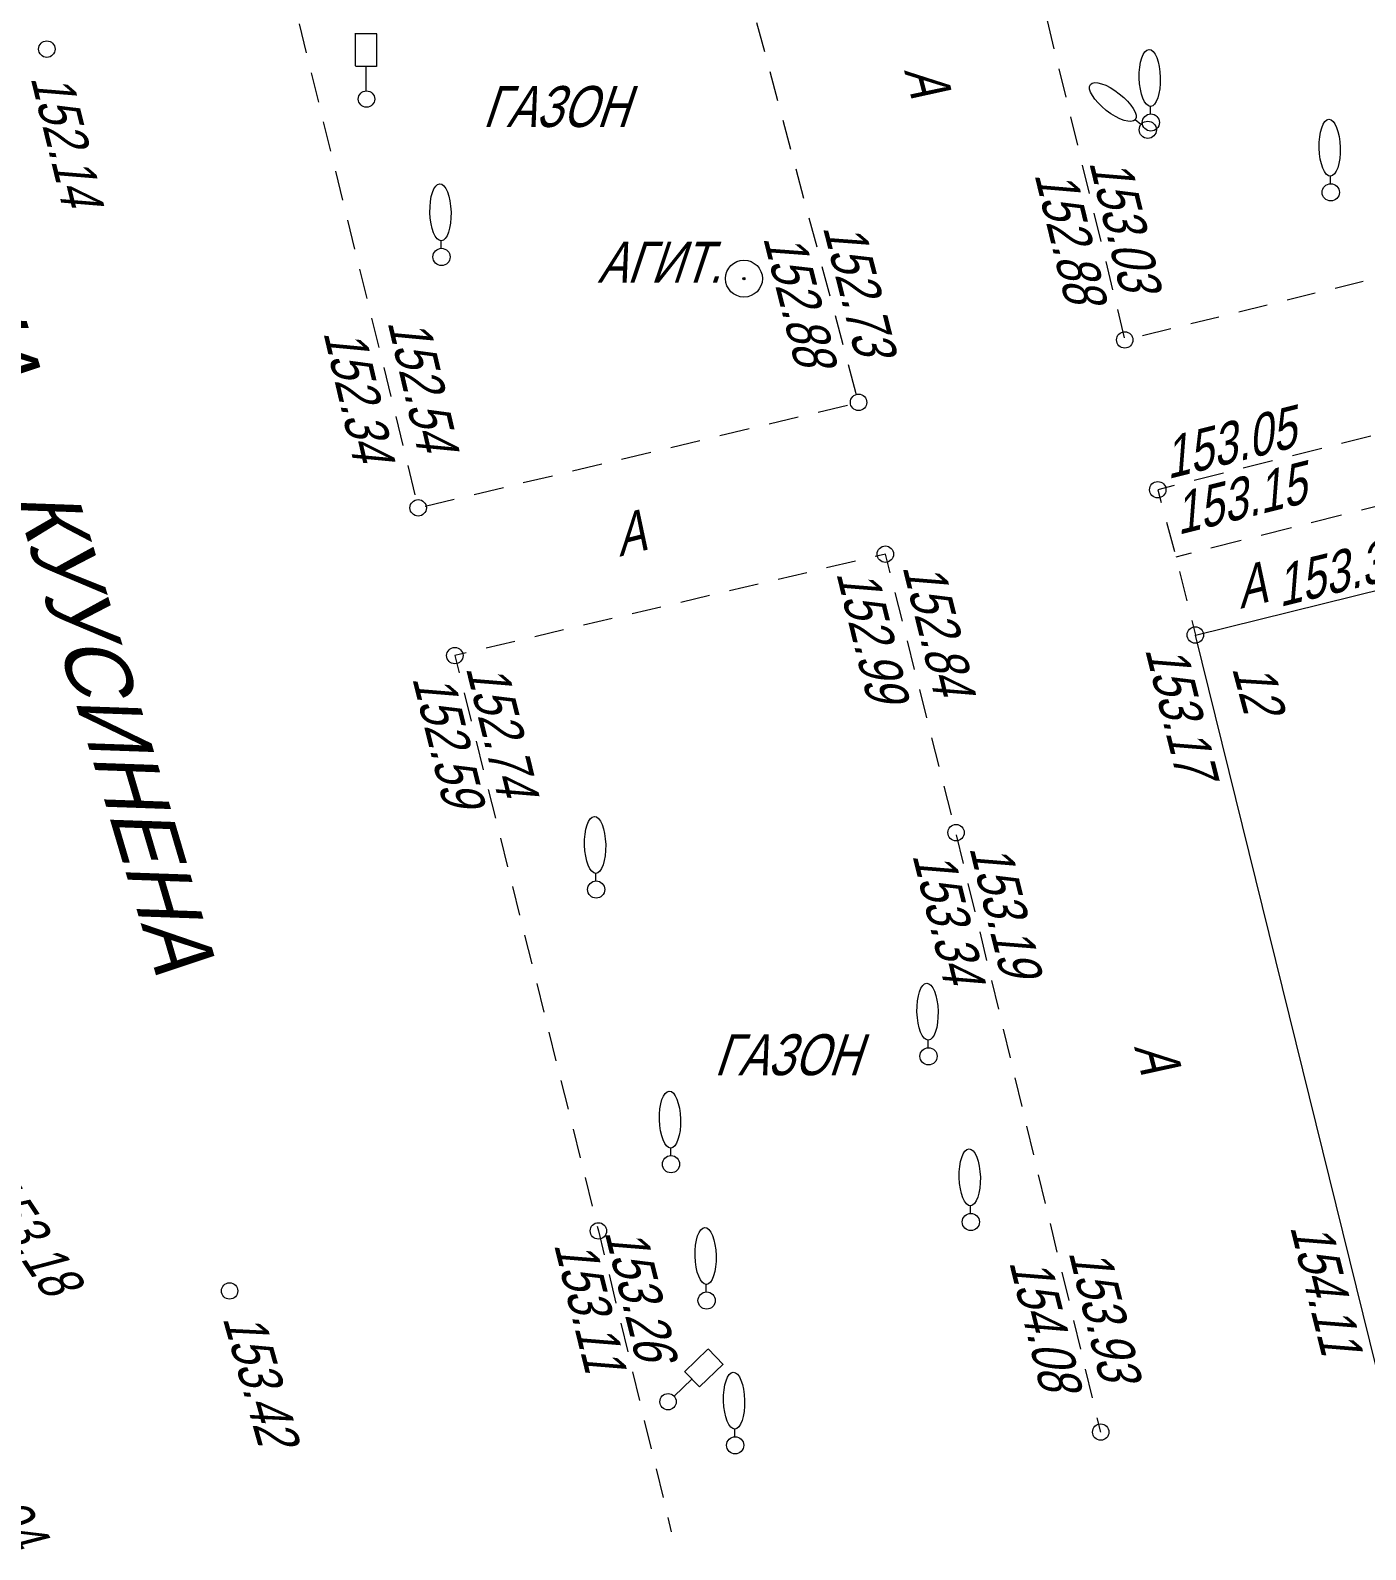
# Model space of a CAD drawing. Header units: metres. Extents: x 382 to 851, y 14083 to 14440.
# Drawn here: x 647.71 to 680.27, y 14208.37 to 14245.41 of the extents above; entities that cross this region are included whole.
import ezdxf
from ezdxf.enums import TextEntityAlignment as Align

# ---------------------------------------------------------------- set-up
doc = ezdxf.new("R2010")
doc.units = ezdxf.units.M
doc.header["$MEASUREMENT"] = 0
doc.linetypes.add('UP line', pattern=[1.5, 1, -0.5])
for name, color, linetype, lineweight in [('Бортовой камень', 7, 'Continuous', 25), ('Горизонтали', 7, 'Continuous', 25), ('Граница улицы', 7, 'Continuous', 25), ('Здания', 7, 'Continuous', 25), ('Леса и газоны', 7, 'Continuous', 25), ('Номер дома', 7, 'Continuous', 25), ('Отдельно стоящее дерево', 7, 'Continuous', 25), ('Памятники', 7, 'Continuous', 25), ('Светофоры', 7, 'Continuous', 25)]:
    doc.layers.add(name, color=color, linetype=linetype, lineweight=lineweight)
doc.styles.add('Style-RUSSIAN_1251 I 0.32289', font='RUSSIAN_1251.shx', dxfattribs={"oblique": 18.5})

# ---------------------------------------------------------------- blocks, each defined once
blk = doc.blocks.new('PIKET_639')
at = {"layer": 'Горизонтали', "color": 251, "linetype": 'Continuous', "lineweight": 9}
blk.add_arc((0, 0), 0.2, 0, 360, dxfattribs=at)
blk = doc.blocks.new('PIKET_640')
at = {"layer": 'Горизонтали', "color": 251, "linetype": 'Continuous', "lineweight": 9}
blk.add_arc((0, 0), 0.2, 0, 360, dxfattribs=at)
blk = doc.blocks.new('PIKET_641')
at = {"layer": 'Горизонтали', "color": 251, "linetype": 'Continuous', "lineweight": 9}
blk.add_arc((0, 0), 0.2, 0, 360, dxfattribs=at)
blk = doc.blocks.new('PIKET_642')
at = {"layer": 'Горизонтали', "color": 251, "linetype": 'Continuous', "lineweight": 9}
blk.add_arc((0, 0), 0.2, 0, 360, dxfattribs=at)
blk = doc.blocks.new('DORZN1_67')
at = {"layer": 'Светофоры', "color": 251, "linetype": 'Continuous', "lineweight": 9}
for p, q in [((-0.27, 0.806), (-0.27, 1.603)), ((-0.27, 1.598), (0.252, 1.598)), ((0.252, 0.792), (0.252, 1.589)), ((-0.27, 0.801), (0.248, 0.8)), ((-0.004, 0.2), (-0.004, 0.801))]:
    blk.add_line(p, q, dxfattribs=at)
at = {"layer": 'Светофоры', "color": 251, "linetype": 'Continuous', "lineweight": 9, "extrusion": (0, 0, -1)}
blk.add_arc((0, 0), 0.2, 0, 360, dxfattribs=at)
blk = doc.blocks.new('DEREVO_566')
at = {"layer": 'Отдельно стоящее дерево', "color": 251, "linetype": 'Continuous', "lineweight": 9, "flags": 128}
blk.add_lwpolyline([(-0.007, 0.21), (-0.007, 0.393)], dxfattribs=at)
at = {"layer": 'Отдельно стоящее дерево', "color": 251, "linetype": 'Continuous', "lineweight": 9}
blk.add_arc((0, 0), 0.21, 0, 360, dxfattribs=at)
blk.add_ellipse((-0.026, 1.088), major_axis=(-0.019, 0.695), ratio=0.369829, dxfattribs=at)
blk = doc.blocks.new('DEREVO_567')
at = {"layer": 'Отдельно стоящее дерево', "color": 251, "linetype": 'Continuous', "lineweight": 9, "flags": 128}
blk.add_lwpolyline([(-0.007, 0.21), (-0.007, 0.393)], dxfattribs=at)
at = {"layer": 'Отдельно стоящее дерево', "color": 251, "linetype": 'Continuous', "lineweight": 9}
blk.add_arc((0, 0), 0.21, 0, 360, dxfattribs=at)
blk.add_ellipse((-0.025, 1.088), major_axis=(-0.019, 0.695), ratio=0.369829, dxfattribs=at)
blk = doc.blocks.new('DEREVO_568')
at = {"layer": 'Отдельно стоящее дерево', "color": 251, "linetype": 'Continuous', "lineweight": 9, "flags": 128}
blk.add_lwpolyline([(-0.007, 0.21), (-0.007, 0.393)], dxfattribs=at)
at = {"layer": 'Отдельно стоящее дерево', "color": 251, "linetype": 'Continuous', "lineweight": 9}
blk.add_arc((0, 0), 0.21, 0, 360, dxfattribs=at)
blk.add_ellipse((-0.025, 1.088), major_axis=(-0.019, 0.695), ratio=0.369829, dxfattribs=at)
blk = doc.blocks.new('DEREVO_569')
at = {"layer": 'Отдельно стоящее дерево', "color": 251, "linetype": 'Continuous', "lineweight": 9, "flags": 128}
blk.add_lwpolyline([(-0.007, 0.21), (-0.007, 0.393)], dxfattribs=at)
at = {"layer": 'Отдельно стоящее дерево', "color": 251, "linetype": 'Continuous', "lineweight": 9}
blk.add_arc((0.00003, 0.00018), 0.21, 0, 359.999994, dxfattribs=at)
blk.add_ellipse((-0.02547, 1.08818), major_axis=(-0.0185, 0.695), ratio=0.36982862, dxfattribs=at)
blk = doc.blocks.new('DEREVO_570')
at = {"layer": 'Отдельно стоящее дерево', "color": 251, "linetype": 'Continuous', "lineweight": 9, "flags": 128}
blk.add_lwpolyline([(-0.007, 0.21), (-0.007, 0.393)], dxfattribs=at)
at = {"layer": 'Отдельно стоящее дерево', "color": 251, "linetype": 'Continuous', "lineweight": 9}
blk.add_arc((-0.00009, 0.00015), 0.21, 0, 359.999994, dxfattribs=at)
blk.add_ellipse((-0.02559, 1.08815), major_axis=(-0.0185, 0.695), ratio=0.36982862, dxfattribs=at)
blk = doc.blocks.new('DEREVO_571')
at = {"layer": 'Отдельно стоящее дерево', "color": 251, "linetype": 'Continuous', "lineweight": 9, "flags": 128}
blk.add_lwpolyline([(-0.007, 0.21), (-0.007, 0.393)], dxfattribs=at)
at = {"layer": 'Отдельно стоящее дерево', "color": 251, "linetype": 'Continuous', "lineweight": 9}
blk.add_arc((0.0003, -0.00029), 0.21, 0, 359.999994, dxfattribs=at)
blk.add_ellipse((-0.0252, 1.08771), major_axis=(-0.0185, 0.695), ratio=0.36982862, dxfattribs=at)
blk = doc.blocks.new('DEREVO_572')
at = {"layer": 'Отдельно стоящее дерево', "color": 251, "linetype": 'Continuous', "lineweight": 9, "flags": 128}
blk.add_lwpolyline([(-0.007, 0.21), (-0.007, 0.393)], dxfattribs=at)
at = {"layer": 'Отдельно стоящее дерево', "color": 251, "linetype": 'Continuous', "lineweight": 9}
blk.add_arc((0.00017, -0.00021), 0.21, 0, 359.999994, dxfattribs=at)
blk.add_ellipse((-0.02533, 1.08779), major_axis=(-0.0185, 0.695), ratio=0.36982862, dxfattribs=at)
blk = doc.blocks.new('DEREVO_574')
at = {"layer": 'Отдельно стоящее дерево', "color": 251, "linetype": 'Continuous', "lineweight": 9, "flags": 128}
blk.add_lwpolyline([(-0.007, 0.21), (-0.007, 0.393)], dxfattribs=at)
at = {"layer": 'Отдельно стоящее дерево', "color": 251, "linetype": 'Continuous', "lineweight": 9}
blk.add_arc((0, 0), 0.21, 0, 360, dxfattribs=at)
blk.add_ellipse((-0.025, 1.088), major_axis=(-0.019, 0.695), ratio=0.369829, dxfattribs=at)
blk = doc.blocks.new('DEREVO_575')
at = {"layer": 'Отдельно стоящее дерево', "color": 251, "linetype": 'Continuous', "lineweight": 9, "flags": 128}
blk.add_lwpolyline([(-0.007, 0.21), (-0.007, 0.393)], dxfattribs=at)
at = {"layer": 'Отдельно стоящее дерево', "color": 251, "linetype": 'Continuous', "lineweight": 9}
blk.add_arc((0, 0), 0.21, 0, 360, dxfattribs=at)
blk.add_ellipse((-0.026, 1.088), major_axis=(-0.019, 0.695), ratio=0.369829, dxfattribs=at)
blk = doc.blocks.new('DEREVO_578')
at = {"layer": 'Отдельно стоящее дерево', "color": 251, "linetype": 'Continuous', "lineweight": 9, "flags": 128}
blk.add_lwpolyline([(-0.007, 0.21), (-0.007, 0.393)], dxfattribs=at)
at = {"layer": 'Отдельно стоящее дерево', "color": 251, "linetype": 'Continuous', "lineweight": 9}
blk.add_arc((0, 0), 0.21, 0, 360, dxfattribs=at)
blk.add_ellipse((-0.026, 1.088), major_axis=(-0.019, 0.695), ratio=0.369829, dxfattribs=at)
blk = doc.blocks.new('AFIS_1')
at = {"layer": 'Памятники', "linetype": 'Continuous', "lineweight": 9}
h = blk.add_hatch(color=251, dxfattribs=at)
edge = h.paths.add_edge_path()
edge.add_arc((0, 0), 0.025, 0, 360)
at = {"layer": 'Памятники', "color": 251, "linetype": 'Continuous', "lineweight": 9}
blk.add_circle((0, 0), 0.025, dxfattribs=at)
blk.add_arc((0, 0), 0.45, 0, 360, dxfattribs=at)
blk = doc.blocks.new('PIKET_690')
at = {"layer": 'Горизонтали', "color": 251, "linetype": 'Continuous', "lineweight": 9}
blk.add_arc((0, 0), 0.2, 0, 360, dxfattribs=at)
blk = doc.blocks.new('PIKET_691')
at = {"layer": 'Горизонтали', "color": 251, "linetype": 'Continuous', "lineweight": 9}
blk.add_arc((0, 0), 0.2, 0, 360, dxfattribs=at)
blk = doc.blocks.new('PIKET_692')
at = {"layer": 'Горизонтали', "color": 251, "linetype": 'Continuous', "lineweight": 9}
blk.add_arc((0, 0), 0.2, 0, 360, dxfattribs=at)
blk = doc.blocks.new('PIKET_693')
at = {"layer": 'Горизонтали', "color": 251, "linetype": 'Continuous', "lineweight": 9}
blk.add_arc((0, 0), 0.2, 0, 360, dxfattribs=at)
blk = doc.blocks.new('PIKET_694')
at = {"layer": 'Горизонтали', "color": 251, "linetype": 'Continuous', "lineweight": 9}
blk.add_arc((0, 0), 0.2, 0, 360, dxfattribs=at)
blk = doc.blocks.new('DORZN1_71')
at = {"layer": 'Светофоры', "color": 251, "linetype": 'Continuous', "lineweight": 9}
for p, q in [((-0.27, 0.806), (-0.27, 1.603)), ((-0.27, 1.598), (0.252, 1.598)), ((0.252, 0.792), (0.252, 1.589)), ((-0.27, 0.801), (0.248, 0.801)), ((-0.004, 0.2), (-0.004, 0.801))]:
    blk.add_line(p, q, dxfattribs=at)
blk.add_arc((0, 0), 0.2, 0, 360, dxfattribs=at)
blk = doc.blocks.new('PIKET_725')
at = {"layer": 'Горизонтали', "color": 251, "linetype": 'Continuous', "lineweight": 9}
blk.add_arc((0, 0), 0.2, 0, 360, dxfattribs=at)
blk = doc.blocks.new('msdElementTypeLineString_264')
at = {"layer": 'Бортовой камень', "color": 251, "linetype": 'Continuous', "lineweight": 9}
for p, q in [((0.001, 16.23), (0.088, 15.874)), ((11.168, 15.876), (11.074, 16.23)), ((0.208, 15.389), (0.382, 14.678)), ((11.487, 14.686), (11.298, 15.393)), ((0.502, 14.192), (0.677, 13.481)), ((11.806, 13.496), (11.616, 14.203)), ((0.796, 12.996), (0.971, 12.285)), ((12.125, 12.305), (11.935, 13.013)), ((1.091, 11.799), (1.265, 11.088)), ((12.443, 11.115), (12.254, 11.822)), ((1.385, 10.603), (1.56, 9.892)), ((12.762, 9.925), (12.573, 10.632)), ((1.679, 9.406), (1.854, 8.695)), ((13.081, 8.735), (12.891, 9.442)), ((1.974, 8.21), (2.148, 7.499)), ((13.399, 7.544), (13.21, 8.252)), ((13.718, 6.354), (13.529, 7.061)), ((2.268, 7.013), (2.443, 6.302)), ((2.562, 5.817), (2.737, 5.106)), ((14.037, 5.164), (13.847, 5.871)), ((2.857, 4.62), (3.031, 3.909)), ((14.355, 3.973), (14.166, 4.681)), ((3.151, 3.423), (3.326, 2.712)), ((14.674, 2.783), (14.485, 3.49)), ((3.445, 2.227), (3.62, 1.516)), ((13.746, 2.335), (14.458, 2.506)), ((11.35, 1.761), (12.062, 1.932)), ((12.548, 2.048), (13.26, 2.219)), ((10.151, 1.474), (10.863, 1.645)), ((8.953, 1.188), (9.665, 1.358)), ((3.74, 1.03), (3.914, 0.319)), ((6.556, 0.614), (7.268, 0.784)), ((7.754, 0.901), (8.467, 1.071)), ((5.358, 0.327), (6.07, 0.497)), ((4.159, 0.04), (4.872, 0.21))]:
    blk.add_line(p, q, dxfattribs=at)
blk = doc.blocks.new('PIKET_727')
at = {"layer": 'Горизонтали', "color": 251, "linetype": 'Continuous', "lineweight": 9}
blk.add_arc((0, 0), 0.2, 0, 360, dxfattribs=at)
blk = doc.blocks.new('PIKET_730')
at = {"layer": 'Горизонтали', "color": 251, "linetype": 'Continuous', "lineweight": 9}
blk.add_arc((0, 0), 0.2, 0, 360, dxfattribs=at)
blk = doc.blocks.new('msdElementTypeLineString_272')
at = {"layer": 'Граница улицы', "color": 251, "linetype": 'Continuous', "lineweight": 9}
for p, q in [((12.241, 3.095), (11.872, 3.002)), ((8.939, 2.26), (8.199, 2.073)), ((6.49, 1.641), (5.751, 1.454)), ((5.266, 1.332), (4.527, 1.145)), ((4.042, 1.022), (3.303, 0.835)), ((1.594, 0.403), (0.854, 0.216)), ((2.818, 0.713), (2.079, 0.526)), ((0.37, 0.094), (0, 0))]:
    blk.add_line(p, q, dxfattribs=at)
at = {"layer": 'Граница улицы', "color": 251, "linetype": 'Continuous', "lineweight": 9, "flags": 128}
for points in [[(11.387, 2.879), (11.049, 2.794), (10.647, 2.692)], [(10.163, 2.57), (9.58, 2.422), (9.423, 2.383)], [(7.714, 1.951), (7.64, 1.932), (6.975, 1.764)]]:
    blk.add_lwpolyline(points, dxfattribs=at)
blk = doc.blocks.new('msdElementTypeLineString_283')
at = {"layer": 'Бортовой камень', "color": 251, "linetype": 'Continuous', "lineweight": 9}
for p, q in [((0, 12.136), (0.084, 11.792)), ((19.89, 11.792), (19.807, 12.136)), ((0.202, 11.306), (0.37, 10.618)), ((20.174, 10.617), (20.007, 11.306)), ((0.488, 10.132), (0.655, 9.443)), ((20.457, 9.442), (20.291, 10.131)), ((0.773, 8.958), (0.941, 8.269)), ((20.74, 8.267), (20.574, 8.956)), ((1.059, 7.783), (1.226, 7.095)), ((21.024, 7.093), (20.858, 7.781)), ((1.345, 6.609), (1.512, 5.921)), ((1.63, 5.435), (1.798, 4.747)), ((1.916, 4.261), (2.083, 3.572)), ((17.469, 3.575), (18.156, 3.744)), ((18.642, 3.864), (19.33, 4.033)), ((16.295, 3.286), (16.983, 3.455)), ((2.201, 3.086), (2.369, 2.398)), ((15.122, 2.997), (15.81, 3.166)), ((13.948, 2.708), (14.636, 2.877)), ((11.602, 2.13), (12.289, 2.299)), ((12.775, 2.419), (13.463, 2.588)), ((2.487, 1.912), (2.654, 1.224)), ((10.428, 1.841), (11.116, 2.01)), ((9.255, 1.552), (9.943, 1.722)), ((6.908, 0.974), (7.596, 1.144)), ((8.081, 1.263), (8.769, 1.433)), ((5.735, 0.685), (6.423, 0.855)), ((2.772, 0.738), (2.94, 0.05)), ((4.561, 0.396), (5.249, 0.566)), ((3.388, 0.107), (4.076, 0.277))]:
    blk.add_line(p, q, dxfattribs=at)
at = {"layer": 'Бортовой камень', "color": 251, "linetype": 'Continuous', "lineweight": 9, "flags": 128}
for points in [[(21.295, 5.916), (21.293, 5.947), (21.252, 6.157), (21.198, 6.37), (21.141, 6.607)], [(20.803, 4.87), (20.949, 5.01), (21.09, 5.177), (21.202, 5.355), (21.231, 5.427)], [(19.793, 4.214), (19.9, 4.269), (20.082, 4.368), (20.263, 4.473), (20.407, 4.566)]]:
    blk.add_lwpolyline(points, dxfattribs=at)
blk = doc.blocks.new('msdElementTypeLineString_285')
at = {"layer": 'Бортовой камень', "color": 251, "linetype": 'Continuous', "lineweight": 9}
for p, q in [((8.581, 23.382), (7.881, 23.217)), ((9.767, 23.661), (9.067, 23.497)), ((7.395, 23.103), (6.695, 22.938)), ((6.209, 22.823), (5.51, 22.659)), ((10.914, 22.202), (10.737, 22.898)), ((3.837, 22.265), (3.138, 22.1)), ((5.023, 22.544), (4.324, 22.379)), ((2.651, 21.985), (1.952, 21.821)), ((1.465, 21.706), (0.766, 21.541)), ((11.213, 21.021), (11.037, 21.717)), ((0.226, 20.457), (0.4, 19.76)), ((11.513, 19.84), (11.336, 20.536)), ((0.521, 19.275), (0.695, 18.578)), ((11.813, 18.659), (11.636, 19.355)), ((12.113, 17.478), (11.936, 18.174)), ((0.816, 18.093), (0.99, 17.396)), ((1.111, 16.911), (1.285, 16.214)), ((12.404, 16.295), (12.235, 16.993)), ((1.406, 15.729), (1.58, 15.032)), ((12.69, 15.111), (12.521, 15.809)), ((1.701, 14.547), (1.875, 13.85)), ((12.976, 13.926), (12.807, 14.625)), ((1.996, 13.365), (2.17, 12.668)), ((13.262, 12.742), (13.093, 13.44)), ((13.548, 11.558), (13.379, 12.256)), ((2.291, 12.183), (2.465, 11.486)), ((2.586, 11), (2.76, 10.303)), ((13.834, 10.373), (13.665, 11.072)), ((2.882, 9.818), (3.056, 9.121)), ((14.12, 9.189), (13.951, 9.887)), ((3.177, 8.636), (3.351, 7.939)), ((14.406, 8.005), (14.237, 8.703)), ((14.692, 6.82), (14.523, 7.518)), ((14.977, 5.636), (14.809, 6.334)), ((3.76, 6.27), (3.929, 5.572)), ((4.046, 5.086), (4.216, 4.388)), ((15.263, 4.451), (15.095, 5.15)), ((4.333, 3.902), (4.503, 3.204)), ((15.549, 3.267), (15.381, 3.965)), ((4.62, 2.718), (4.79, 2.02)), ((15.751, 2.432), (15.667, 2.781)), ((4.907, 1.534), (5.077, 0.836)), ((5.194, 0.35), (5.279, 0.001))]:
    blk.add_line(p, q, dxfattribs=at)
at = {"layer": 'Бортовой камень', "color": 251, "linetype": 'Continuous', "lineweight": 9, "flags": 128}
for points in [[(10.614, 23.382), (10.499, 23.834), (10.253, 23.776)], [(0.279, 21.427), (0, 21.361), (0.105, 20.942)], [(3.472, 7.454), (3.501, 7.337), (3.642, 6.756)]]:
    blk.add_lwpolyline(points, dxfattribs=at)
blk = doc.blocks.new('msdElementTypeLineString_287')
at = {"layer": 'Бортовой камень', "color": 251, "linetype": 'Continuous', "lineweight": 9}
for p, q in [((13.59, 8.939), (12.876, 8.759)), ((12.391, 8.637), (11.677, 8.458)), ((11.192, 8.336), (10.478, 8.156)), ((9.993, 8.034), (9.279, 7.855)), ((7.595, 7.431), (6.88, 7.252)), ((8.794, 7.733), (8.08, 7.553)), ((6.396, 7.13), (5.681, 6.95)), ((5.197, 6.828), (4.482, 6.649)), ((3.997, 6.527), (3.283, 6.347)), ((2.798, 6.226), (2.084, 6.046)), ((1.599, 5.924), (0.885, 5.745)), ((0.214, 4.727), (0.405, 4.016)), ((20.561, 3.227), (20.37, 3.939)), ((0.528, 3.531), (0.707, 2.817)), ((20.881, 2.033), (20.69, 2.744)), ((0.828, 2.331), (0.917, 1.974)), ((21.2, 0.839), (21.01, 1.55)), ((21.425, 0), (21.33, 0.356))]:
    blk.add_line(p, q, dxfattribs=at)
at = {"layer": 'Бортовой камень', "color": 251, "linetype": 'Continuous', "lineweight": 9, "flags": 128}
for points in [[(14.807, 8.845), (14.358, 8.918), (14.08, 8.96)], [(16.015, 8.583), (15.912, 8.614), (15.405, 8.733), (15.299, 8.753)], [(17.168, 8.145), (16.872, 8.29), (16.492, 8.434)], [(18.18, 7.442), (18.12, 7.499), (17.732, 7.808), (17.599, 7.893)], [(19.016, 6.533), (18.825, 6.771), (18.536, 7.092)], [(19.745, 5.535), (19.465, 5.938), (19.319, 6.136)], [(0.4, 5.623), (0, 5.522), (0.084, 5.209)], [(20.241, 4.422), (20.072, 5.053), (20.026, 5.121)]]:
    blk.add_lwpolyline(points, dxfattribs=at)

msp = doc.modelspace()

# ---------------------------------------------------------------- linework, layer by layer
at = {"layer": 'Здания', "color": 251, "linetype": 'Continuous', "lineweight": 9, "flags": 128}
msp.add_lwpolyline([(680.538, 14212.8), (676.122, 14230.664), (680.755, 14231.81)], dxfattribs=at)

# ---------------------------------------------------------------- block references
at = {"layer": 'Бортовой камень', "color": 251, "linetype": 'Continuous', "lineweight": 9}
for name, p in [('msdElementTypeLineString_264', (653.177, 14233.77)), ('msdElementTypeLineString_283', (671.448, 14237.864)), ('msdElementTypeLineString_287', (675.205, 14228.69)), ('msdElementTypeLineString_285', (658.063, 14208.807))]:
    msp.add_blockref(name, p, dxfattribs=at)
at = {"layer": 'Горизонтали', "color": 251, "linetype": 'Continuous', "lineweight": 9}
for name, p in [('PIKET_642', (648.114, 14244.952)), ('PIKET_727', (674.4, 14237.864)), ('PIKET_694', (667.908, 14236.341)), ('PIKET_730', (675.205, 14234.212)), ('PIKET_640', (657.17, 14233.77)), ('PIKET_692', (668.562, 14232.641)), ('PIKET_641', (676.12, 14230.671)), ('PIKET_691', (658.063, 14230.168)), ('PIKET_693', (670.286, 14225.852)), ('PIKET_690', (661.564, 14216.144)), ('PIKET_639', (652.57, 14214.68)), ('PIKET_725', (673.814, 14211.239))]:
    msp.add_blockref(name, p, dxfattribs=at)
at = {"layer": 'Граница улицы', "color": 251, "linetype": 'Continuous', "lineweight": 9}
msp.add_blockref('msdElementTypeLineString_272', (675.646, 14232.571), dxfattribs=at)
at = {"layer": 'Отдельно стоящее дерево', "color": 251, "linetype": 'Continuous', "lineweight": 9}
for name, p in [('DEREVO_575', (675.036, 14243.163)), ('DEREVO_578', (679.423, 14241.46)), ('DEREVO_570', (657.739, 14239.886)), ('DEREVO_569', (661.51, 14224.465)), ('DEREVO_572', (669.615, 14220.4)), ('DEREVO_568', (663.335, 14217.769)), ('DEREVO_571', (670.646, 14216.361)), ('DEREVO_567', (664.203, 14214.446)), ('DEREVO_566', (664.899, 14210.917))]:
    msp.add_blockref(name, p, dxfattribs=at)
at = {"layer": 'Отдельно стоящее дерево', "color": 251, "linetype": 'Continuous', "lineweight": 9, "rotation": 50.27122255251702}
msp.add_blockref('DEREVO_574', (674.961, 14242.986), dxfattribs=at)
at = {"layer": 'Памятники', "color": 251, "linetype": 'Continuous', "lineweight": 9, "rotation": 90}
msp.add_blockref('AFIS_1', (665.114, 14239.357), dxfattribs=at)
at = {"layer": 'Светофоры', "color": 251, "linetype": 'Continuous', "lineweight": 9}
msp.add_blockref('DORZN1_71', (655.909, 14243.735), dxfattribs=at)
at = {"layer": 'Светофоры', "color": 251, "linetype": 'Continuous', "lineweight": 9, "extrusion": (0, 0, -1), "rotation": 46.19750935839724}
msp.add_blockref('DORZN1_67', (-663.263, 14211.979), dxfattribs=at)

# ---------------------------------------------------------------- texts
at = {"layer": 'Горизонтали', "color": 251, "linetype": 'Continuous', "lineweight": 9, "style": 'Style-RUSSIAN_1251 I 0.32289', "oblique": 18.5}
for s, rotation, width, p in [('152.14', 283.8182, 0.799996, (647.714, 14244.258)), ('152.88', 283.6702, 0.8, (672.193, 14241.902)), ('153.03', 283.6702, 0.8, (673.527, 14242.194)), ('152.73', 284.2438, 0.8, (667.034, 14240.613)), ('152.88', 284.2438, 0.8, (665.577, 14240.355)), ('152.54', 283.127, 0.799996, (656.419, 14238.301)), ('153.05', 14.1123, 0.8, (675.454, 14234.469)), ('153.15', 14.1123, 0.8, (675.706, 14233.11)), ('153.34', 13.8847, 0.799996, (678.186, 14231.352)), ('152.84', 283.8492, 0.8, (668.975, 14232.337)), ('152.99', 283.8492, 0.8, (667.361, 14232.179)), ('153.17', 283.8847, 0.799996, (674.891, 14230.323)), ('152.74', 283.8492, 0.8, (658.328, 14229.871)), ('152.59', 283.8492, 0.8, (657.022, 14229.622)), ('153.34', 283.8492, 0.8, (669.217, 14225.306)), ('153.19', 283.8492, 0.8, (670.606, 14225.484)), ('153.18', 303.3294, 0.799996, (646.314, 14217.209)), ('153.26', 283.8492, 0.8, (661.71, 14216.121)), ('154.11', 283.8847, 0.799996, (678.428, 14216.244)), ('153.11', 283.8492, 0.8, (660.477, 14215.816)), ('153.93', 283.8492, 0.8, (673.025, 14215.624)), ('154.08', 283.8492, 0.8, (671.576, 14215.387)), ('153.42', 285.6619, 0.799996, (652.398, 14214.02)), ('153.04', 303.0567, 0.8, (645.472, 14211.03))]:
    msp.add_text(s, height=1, rotation=rotation, dxfattribs=dict(at, width=width)).set_placement(p)
at = {"layer": 'Горизонтали', "color": 251, "linetype": 'Continuous', "lineweight": 9, "style": 'Style-RUSSIAN_1251 I 0.32289', "oblique": 18.5, "width": 0.799996}
msp.add_text('152.34', height=1, rotation=283.127, dxfattribs=at).set_placement((655.828, 14238.273), align=Align.TOP_LEFT)
at = {"layer": 'Граница улицы', "color": 251, "linetype": 'Continuous', "lineweight": 9, "style": 'Style-RUSSIAN_1251 I 0.32289', "oblique": 18.5, "width": 0.799996}
for rotation, p in [(284.6477, (669.016, 14244.437)), (14.29, (662.077, 14232.576)), (284.6477, (674.624, 14220.635))]:
    msp.add_text('А', height=1, rotation=rotation, dxfattribs=at).set_placement(p)
at = {"layer": 'Граница улицы', "color": 251, "linetype": 'Continuous', "lineweight": 9, "style": 'Style-RUSSIAN_1251 I 0.32289', "oblique": 18.5}
msp.add_text('УЛИЦА     КУУСИНЕНА', height=1.5, rotation=286.4775, dxfattribs=at).set_placement((644.589, 14243.295))
at = {"layer": 'Граница улицы', "color": 251, "linetype": 'UP line', "lineweight": 9, "style": 'Style-RUSSIAN_1251 I 0.32289', "oblique": 18.5, "width": 0.799996}
msp.add_text('А', height=1, rotation=14.29, dxfattribs=at).set_placement((677.217, 14231.305))
at = {"layer": 'Леса и газоны', "color": 251, "linetype": 'Continuous', "lineweight": 9, "style": 'Style-RUSSIAN_1251 I 0.32289', "oblique": 18.5, "width": 0.799996}
for p in [(658.741, 14243.053), (664.389, 14219.938)]:
    msp.add_text('ГАЗОН', height=1, dxfattribs=at).set_placement(p)
at = {"layer": 'Номер дома', "color": 251, "linetype": 'Continuous', "lineweight": 9, "style": 'Style-RUSSIAN_1251 I 0.32289', "oblique": 18.5, "width": 0.799996}
msp.add_text('12', height=1, rotation=284.8787, dxfattribs=at).set_placement((677.011, 14229.863))
at = {"layer": 'Памятники', "color": 251, "linetype": 'Continuous', "lineweight": 9, "style": 'Style-RUSSIAN_1251 I 0.32289', "oblique": 18.5, "width": 0.799996}
msp.add_text('АГИТ.', height=1, dxfattribs=at).set_placement((661.542, 14239.259))

doc.saveas('drawing.dxf')
